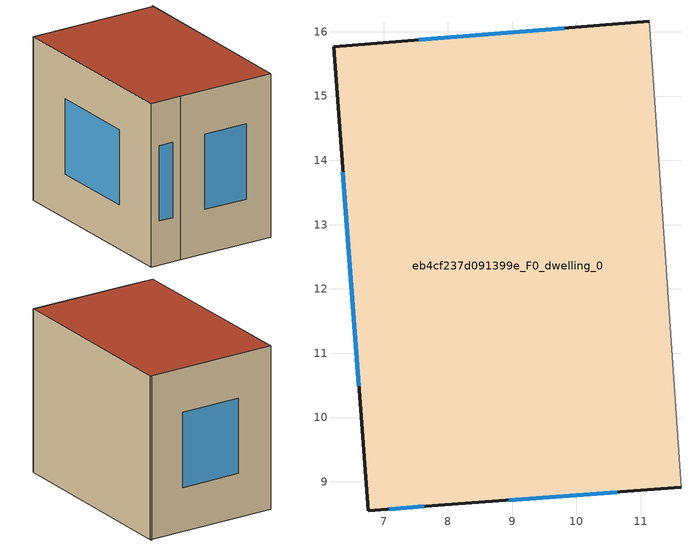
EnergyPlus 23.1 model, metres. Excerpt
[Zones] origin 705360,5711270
eb4cf237d091399e_F0_dwelling_0
 floor ground (EU_floor_Construction): 11.13,16.17 11.63,8.91 7.96,8.64 6.76,8.55 6.22,15.76 z0
 wall outside (EU_wall_Construction): 11.13,16.17 6.22,15.76 6.76,8.55 7.96,8.64 11.63,8.91 z0:6
 wall adiabatic (EU_wall_Construction): 11.63,8.91 11.13,16.17 z0:6
 window (EU_Window_Construction): 6.37,13.82 6.62,10.49 / 9.81,16.06 7.55,15.87 / 8.95,8.72 10.64,8.84 / 7.09,8.57 7.63,8.62 z1.62:4.38
 roof outside (EU_roof_Construction): 11.63,8.91 11.13,16.17 6.22,15.76 6.76,8.55 7.96,8.64 z6
shading: 11.63,8.91 11.1,16.2 z0:6
[Building]
EU S2 Campaign: North Axis=0; Terrain=City; Solar Distribution=FullExterior
[Site:Location]
London: Latitude=51.5; Longitude=-0.5; Time Zone=0; Elevation=25
[SizingPeriod:WeatherFileDays]
AnnualSizingPeriod: Begin Month=1; Begin Day of Month=1; End Month=12; End Day of Month=31; Day of Week for Start Day=Monday; Use Weather File Daylight Saving Period=No; Use Weather File Rain and Snow Indicators=No
[MATERIAL]
EU_InternalMass_Material: Roughness=MediumRough; Thickness=0.1; Conductivity=1; Density=1800; Specific Heat=900; Thermal Absorptance=0.9; Solar Absorptance=0.7; Visible Absorptance=0.7
[MATERIAL:NOMASS] Roughness=MediumRough; Thermal Absorptance=0.9; Solar Absorptance=0.7; Visible Absorptance=0.7
Name | Thermal Resistance
EU_wall_NoMass | 0.555556
EU_roof_NoMass | 0.510204
EU_floor_NoMass | 1.68919
[WINDOWMATERIAL:SIMPLEGLAZINGSYSTEM]
EU_Window_SimpleGlazing: UFactor=3.96; Solar Heat Gain Coefficient=0.85; Visible Transmittance=0.85
[CONSTRUCTION]
EU_wall_Construction: EU_wall_NoMass
EU_roof_Construction: EU_roof_NoMass
EU_floor_Construction: EU_floor_NoMass
EU_InternalMass_Construction: EU_InternalMass_Material
EU_Window_Construction: EU_Window_SimpleGlazing
[ZONE]
eb4cf237d091399e_F0_dwelling_0: Type=1; Multiplier=1; Ceiling Height=autocalculate; Volume=213.227; Floor Area=autocalculate; Part of Total Floor Area=Yes
[INTERNALMASS]
eb4cf237d091399e_F0_dwelling_0_EU_InternalMass: Construction=EU_InternalMass_Construction; Zone or ZoneList=eb4cf237d091399e_F0_dwelling_0; Surface Area=35.5378
[OTHEREQUIPMENT]
EU_Step8_InternalGain_eb4cf237d091399e_F0_dwelling_0_f000: Fuel Type=Electricity; Zone or ZoneList or Space or SpaceList=eb4cf237d091399e_F0_dwelling_0; Schedule=EU_Step8_GainSchedule_eb4cf237d091399e_F0_dwelling_0_f000; Design Level Calculation Method=Watts/Area; Power per Zone Floor Area=1; Fraction Latent=0; Fraction Radiant=0; Fraction Lost=0; Carbon Dioxide Generation Rate=0; EndUse Subcategory=EU_Step8_InternalGains
[ZONEVENTILATION:DESIGNFLOWRATE]
EU_ConstantAir_eb4cf237d091399e_F0_dwelling_0: Zone or ZoneList or Space or SpaceList=eb4cf237d091399e_F0_dwelling_0; Schedule=EU_AlwaysOn; Design Flow Rate Calculation Method=AirChanges/Hour; Air Changes per Hour=0.48; Ventilation Type=Natural; Fan Pressure Rise=0; Fan Total Efficiency=1; Constant Term Coefficient=1; Temperature Term Coefficient=0; Velocity Term Coefficient=0; Velocity Squared Term Coefficient=0; Minimum Indoor Temperature=-100; Maximum Indoor Temperature=100; Delta Temperature=-100; Minimum Outdoor Temperature=-100; Maximum Outdoor Temperature=100; Maximum Wind Speed=40
[HVACTEMPLATE:THERMOSTAT]
EU_HeatOnly_eb4cf237d091399e_F0_dwelling_0: Constant Heating Setpoint=20; Constant Cooling Setpoint=50
[HVACTEMPLATE:ZONE:IDEALLOADSAIRSYSTEM]
eb4cf237d091399e_F0_dwelling_0: Template Thermostat=EU_HeatOnly_eb4cf237d091399e_F0_dwelling_0; System Availability Schedule=EU_AlwaysOn; Maximum Heating Supply Air Temperature=50; Minimum Cooling Supply Air Temperature=13; Maximum Heating Supply Air Humidity Ratio=0.0156; Minimum Cooling Supply Air Humidity Ratio=0.0077; Heating Limit=NoLimit; Cooling Limit=NoLimit; Heating Availability Schedule=EU_AlwaysOn; Cooling Availability Schedule=EU_CoolingOff; Dehumidification Control Type=ConstantSensibleHeatRatio; Cooling Sensible Heat Ratio=0.7; Dehumidification Setpoint=60; Humidification Control Type=None; Humidification Setpoint=30; Outdoor Air Method=None; Outdoor Air Flow Rate per Person=0.00944; Outdoor Air Flow Rate per Zone Floor Area=0; Outdoor Air Flow Rate per Zone=0; Demand Controlled Ventilation Type=None; Outdoor Air Economizer Type=NoEconomizer; Heat Recovery Type=None; Sensible Heat Recovery Effectiveness=0.7; Latent Heat Recovery Effectiveness=0.65
[SIZING:ZONE]
eb4cf237d091399e_F0_dwelling_0: Zone Cooling Design Supply Air Temperature Input Method=SupplyAirTemperature; Zone Cooling Design Supply Air Temperature=13; Zone Heating Design Supply Air Temperature Input Method=SupplyAirTemperature; Zone Heating Design Supply Air Temperature=50; Zone Cooling Design Supply Air Humidity Ratio=0.008; Zone Heating Design Supply Air Humidity Ratio=0.008; Cooling Design Air Flow Method=DesignDay; Cooling Design Air Flow Rate=0; Cooling Minimum Air Flow per Zone Floor Area=0.000762; Cooling Minimum Air Flow=0; Cooling Minimum Air Flow Fraction=0.2; Heating Design Air Flow Method=DesignDay; Heating Design Air Flow Rate=0; Heating Maximum Air Flow per Zone Floor Area=0.002032; Heating Maximum Air Flow=0.141576; Heating Maximum Air Flow Fraction=0.3; Account for Dedicated Outdoor Air System=No; Dedicated Outdoor Air System Control Strategy=NeutralSupplyAir; Dedicated Outdoor Air Low Setpoint Temperature for Design=autosize; Dedicated Outdoor Air High Setpoint Temperature for Design=autosize; Zone Load Sizing Method=Sensible Load Only No Latent Load; Zone Latent Cooling Design Supply Air Humidity Ratio Input Method=HumidityRatioDifference; Zone Cooling Design Supply Air Humidity Ratio Difference=0.005; Zone Latent Heating Design Supply Air Humidity Ratio Input Method=HumidityRatioDifference; Zone Humidification Design Supply Air Humidity Ratio Difference=0.005
[SCHEDULE:CONSTANT]
Name | Hourly Value
EU_AlwaysOn | 1
EU_CoolingOff | 0
[SCHEDULE:FILE]
EU_Step8_GainSchedule_eb4cf237d091399e_F0_dwelling_0_f000: File=../../schedules/eb4cf237d091399e/eb4cf237d091399e_F0_dwelling_0_f000_gain.csv; Column Number=1; Rows to Skip at Top=0; Number of Hours of Data=8760; Column Separator=Comma; Interpolate to Timestep=No; Minutes per Item=60; Adjust Schedule for Daylight Savings=Yes
